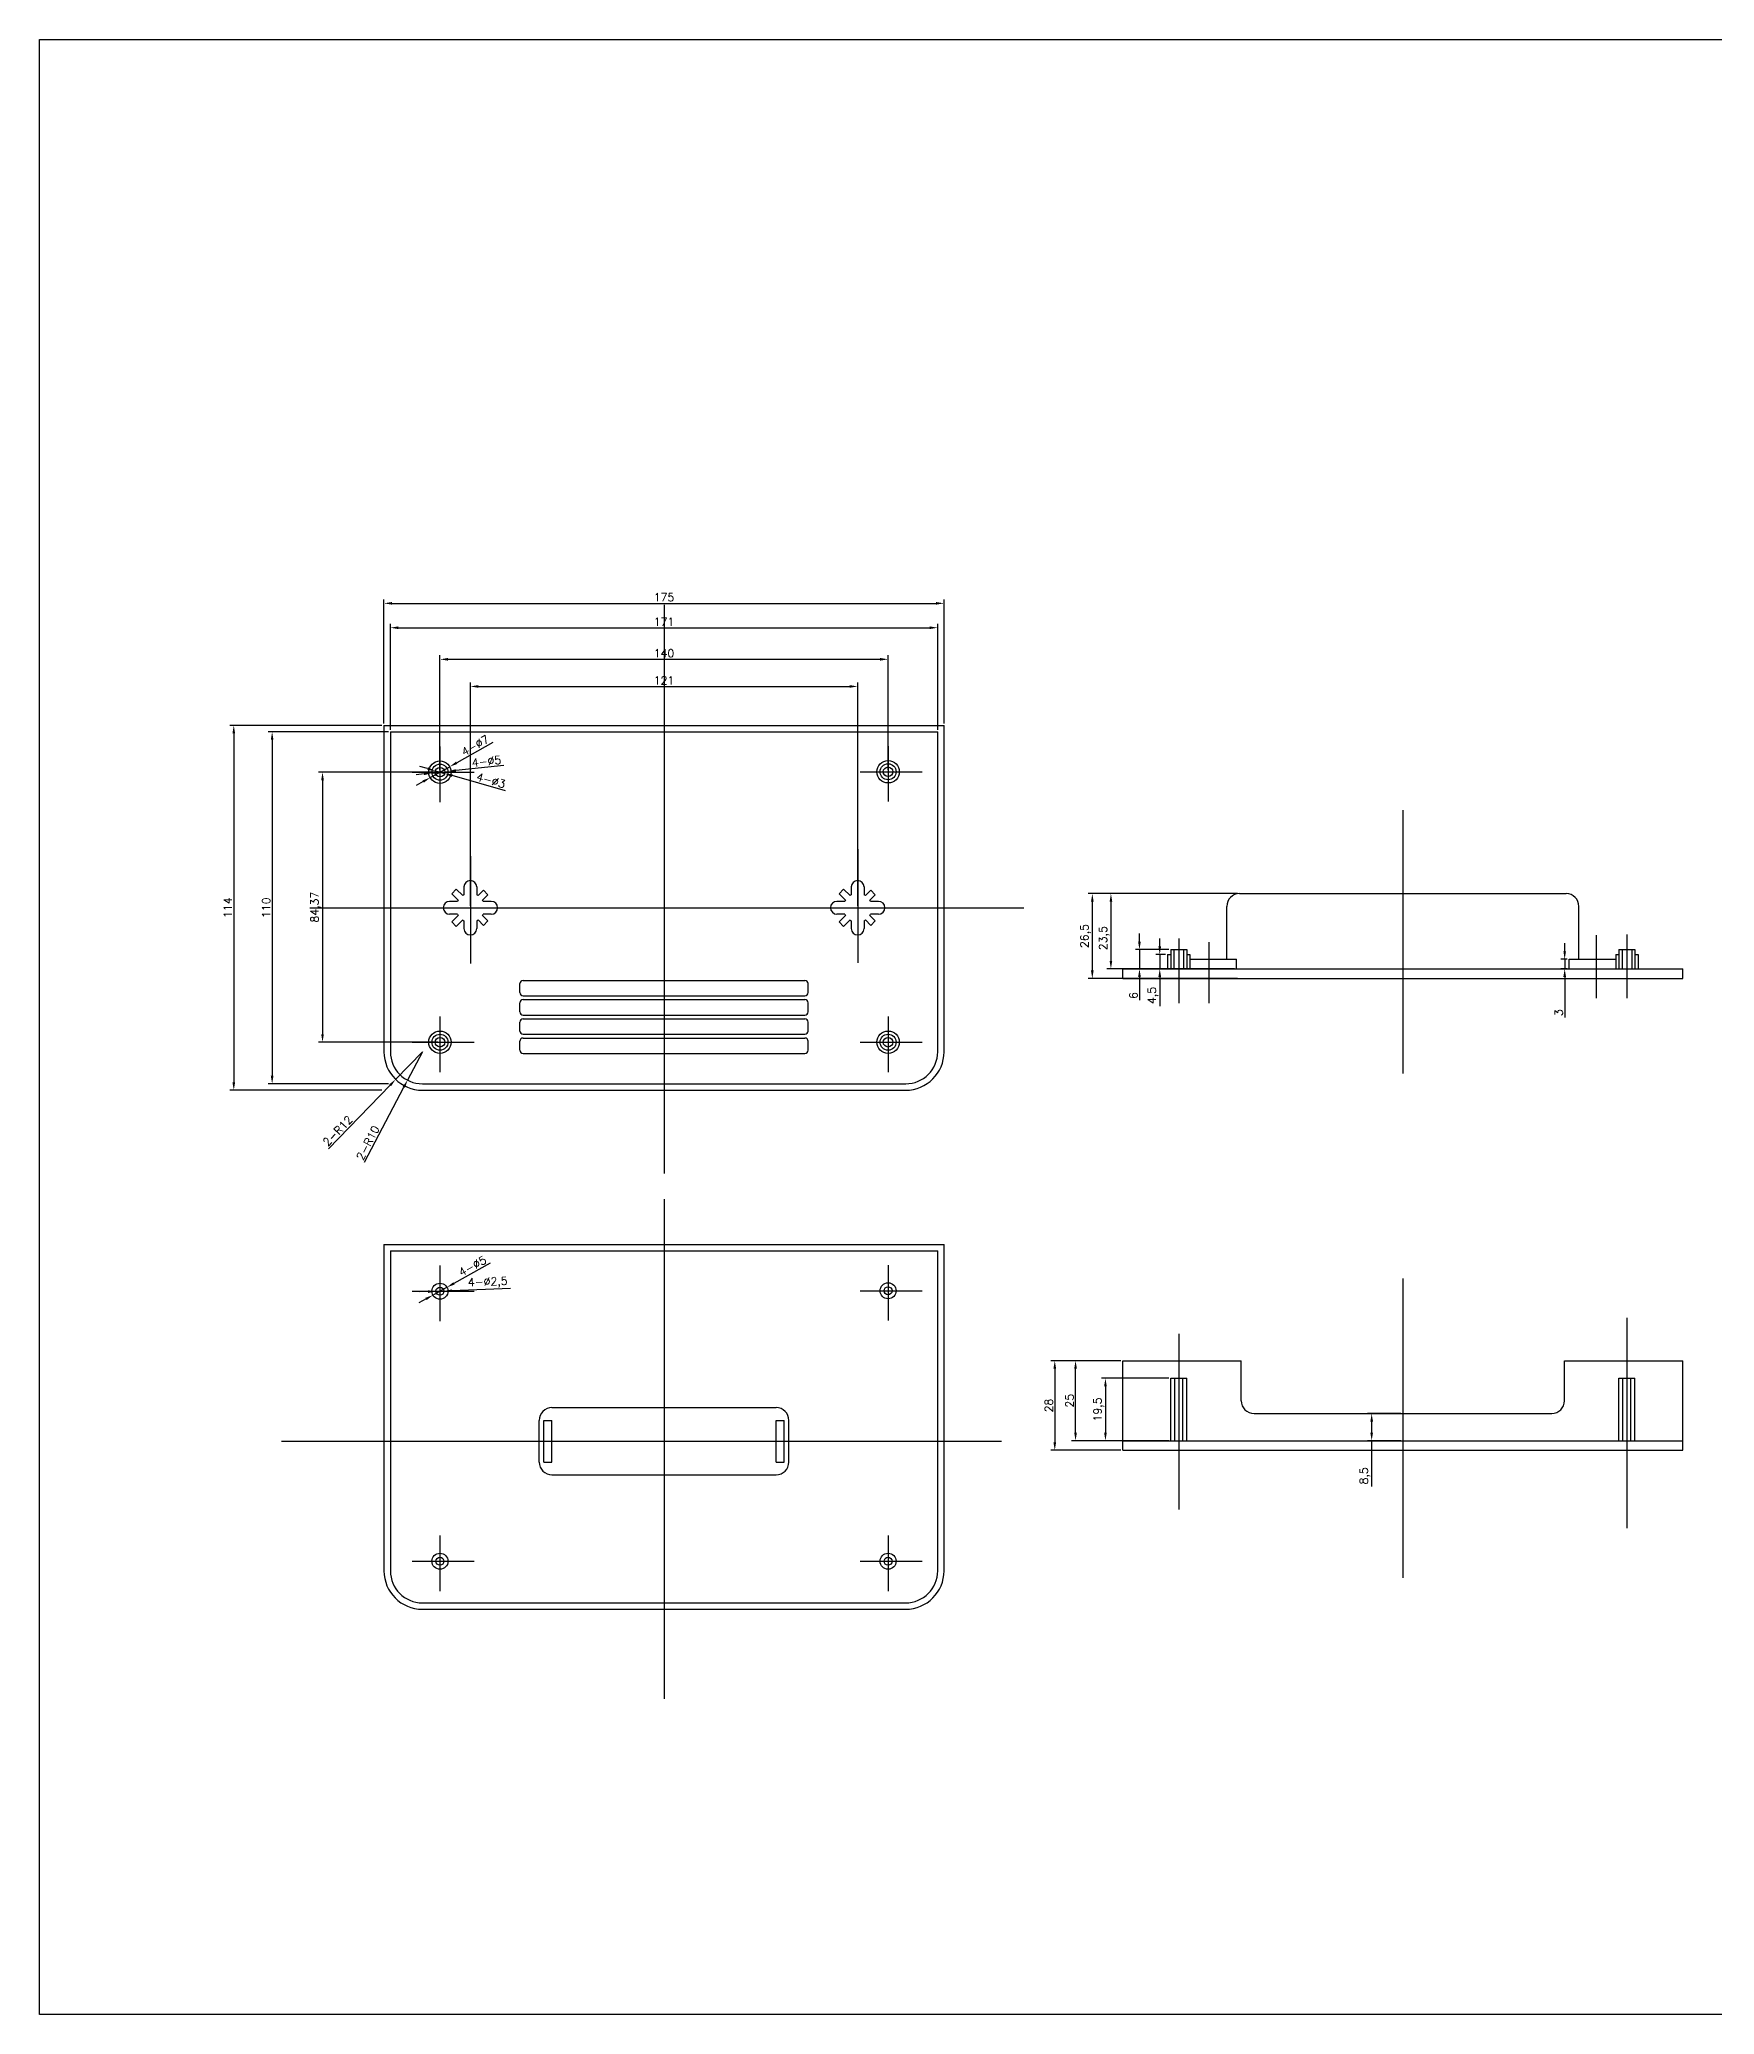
# Model space of a CAD drawing. Header units: millimetres. Extents: x 1470 to 2457, y 929 to 1546.
# Drawn here: x 1470 to 1993, y 929 to 1546 of the extents above; entities that cross this region are included whole.
import ezdxf

# ---------------------------------------------------------------- set-up
doc = ezdxf.new("R2010")
doc.units = ezdxf.units.MM
doc.styles.get("Standard").update_dxf_attribs({"font": 'txt', "bigfont": 'gbcbig.shx'})
doc.dimstyles.new('ISO-25', dxfattribs={"dimtxt": 2.5, "dimasz": 2.5, "dimexe": 1.25, "dimexo": 0.625, "dimtad": 1, "dimtxsty": 'Standard', "dimcen": 2.5, "dimadec": 0, "dimazin": 0, "dimtfac": 1, "dimtmove": 0, "dimatfit": 3, "dimfxl": 1, "dimarcsym": 0})

# ---------------------------------------------------------------- blocks, each defined once
blk = doc.blocks.new('*D2')
at = {"color": 0, "lineweight": -2}
for p, q in [((1577.19, 1332.18), (1529.65, 1332.18)), ((1530.9, 1329.68), (1530.9, 1220.68)), ((1577.19, 1218.18), (1529.65, 1218.18))]:
    blk.add_line(p, q, dxfattribs=at)
at = {"color": 0}
for points in [[(1530.48, 1329.68), (1531.32, 1329.68), (1530.9, 1332.18)], [(1530.48, 1220.68), (1531.32, 1220.68), (1530.9, 1218.18)]]:
    blk.add_solid(points, dxfattribs=at)
at = {"layer": 'Defpoints', "color": 0}
for p in [(1577.81, 1332.18), (1530.9, 1218.18), (1577.81, 1218.18)]:
    blk.add_point(p, dxfattribs=at)
at = {"color": 0, "insert": (1529.02, 1275.18), "char_height": 2.5, "attachment_point": 5, "rotation": 90}
blk.add_mtext('114', dxfattribs=at)
blk = doc.blocks.new('*D3')
at = {"color": 0, "lineweight": -2}
for p, q in [((1579.19, 1330.18), (1541.63, 1330.18)), ((1542.88, 1327.68), (1542.88, 1222.68)), ((1579.19, 1220.18), (1541.63, 1220.18))]:
    blk.add_line(p, q, dxfattribs=at)
at = {"color": 0}
for points in [[(1542.47, 1327.68), (1543.3, 1327.68), (1542.88, 1330.18)], [(1542.47, 1222.68), (1543.3, 1222.68), (1542.88, 1220.18)]]:
    blk.add_solid(points, dxfattribs=at)
at = {"layer": 'Defpoints', "color": 0}
for p in [(1579.81, 1330.18), (1542.88, 1220.18), (1579.81, 1220.18)]:
    blk.add_point(p, dxfattribs=at)
at = {"color": 0, "insert": (1541.01, 1275.18), "char_height": 2.5, "attachment_point": 5, "rotation": 90}
blk.add_mtext('110', dxfattribs=at)
blk = doc.blocks.new('*D4')
at = {"color": 0, "lineweight": -2}
for p, q in [((1577.81, 1332.8), (1577.81, 1371.55)), ((1580.31, 1370.3), (1750.31, 1370.3)), ((1752.81, 1332.8), (1752.81, 1371.55))]:
    blk.add_line(p, q, dxfattribs=at)
at = {"color": 0}
for points in [[(1580.31, 1370.72), (1580.31, 1369.89), (1577.81, 1370.3)], [(1750.31, 1370.72), (1750.31, 1369.89), (1752.81, 1370.3)]]:
    blk.add_solid(points, dxfattribs=at)
at = {"layer": 'Defpoints', "color": 0}
for p in [(1752.81, 1370.3), (1577.81, 1332.18), (1752.81, 1332.18)]:
    blk.add_point(p, dxfattribs=at)
at = {"color": 0, "insert": (1665.31, 1372.18), "char_height": 2.5, "attachment_point": 5}
blk.add_mtext('175', dxfattribs=at)
blk = doc.blocks.new('*D5')
at = {"color": 0, "lineweight": -2}
for p, q in [((1579.81, 1330.8), (1579.81, 1363.93)), ((1750.81, 1330.8), (1750.81, 1363.93)), ((1582.31, 1362.68), (1748.31, 1362.68))]:
    blk.add_line(p, q, dxfattribs=at)
at = {"color": 0}
for points in [[(1582.31, 1363.1), (1582.31, 1362.27), (1579.81, 1362.68)], [(1748.31, 1363.1), (1748.31, 1362.27), (1750.81, 1362.68)]]:
    blk.add_solid(points, dxfattribs=at)
at = {"layer": 'Defpoints', "color": 0}
for p in [(1750.81, 1362.68), (1579.81, 1330.18), (1750.81, 1330.18)]:
    blk.add_point(p, dxfattribs=at)
at = {"color": 0, "insert": (1665.31, 1364.56), "char_height": 2.5, "attachment_point": 5}
blk.add_mtext('171', dxfattribs=at)
blk = doc.blocks.new('*D6')
at = {"color": 0, "lineweight": -2}
for p, q in [((1595.31, 1318.18), (1595.31, 1354.06)), ((1597.81, 1352.81), (1732.81, 1352.81)), ((1735.31, 1318.3), (1735.31, 1354.06))]:
    blk.add_line(p, q, dxfattribs=at)
at = {"color": 0}
for points in [[(1597.81, 1353.23), (1597.81, 1352.39), (1595.31, 1352.81)], [(1732.81, 1353.23), (1732.81, 1352.39), (1735.31, 1352.81)]]:
    blk.add_solid(points, dxfattribs=at)
at = {"layer": 'Defpoints', "color": 0}
for p in [(1735.31, 1352.81), (1595.31, 1317.55), (1735.31, 1317.68)]:
    blk.add_point(p, dxfattribs=at)
at = {"color": 0, "insert": (1665.31, 1354.69), "char_height": 2.5, "attachment_point": 5}
blk.add_mtext('140', dxfattribs=at)
blk = doc.blocks.new('*D7')
at = {"color": 0, "lineweight": -2}
for p, q in [((1594.69, 1317.55), (1557.38, 1317.55)), ((1558.63, 1315.05), (1558.63, 1235.68)), ((1594.69, 1233.18), (1557.38, 1233.18))]:
    blk.add_line(p, q, dxfattribs=at)
at = {"color": 0}
for points in [[(1558.21, 1315.05), (1559.04, 1315.05), (1558.63, 1317.55)], [(1558.21, 1235.68), (1559.04, 1235.68), (1558.63, 1233.18)]]:
    blk.add_solid(points, dxfattribs=at)
at = {"layer": 'Defpoints', "color": 0}
for p in [(1595.31, 1317.55), (1558.63, 1233.18), (1595.31, 1233.18)]:
    blk.add_point(p, dxfattribs=at)
at = {"color": 0, "insert": (1556.54, 1275.36), "char_height": 2.5, "attachment_point": 5, "rotation": 90}
blk.add_mtext('84,37', dxfattribs=at)
blk = doc.blocks.new('*D8')
at = {"color": 0, "lineweight": -2}
for p, q in [((1604.81, 1275.8), (1604.81, 1345.58)), ((1725.81, 1275.8), (1725.81, 1345.58)), ((1607.31, 1344.33), (1723.31, 1344.33))]:
    blk.add_line(p, q, dxfattribs=at)
at = {"color": 0}
for points in [[(1607.31, 1344.75), (1607.31, 1343.91), (1604.81, 1344.33)], [(1723.31, 1344.75), (1723.31, 1343.91), (1725.81, 1344.33)]]:
    blk.add_solid(points, dxfattribs=at)
at = {"layer": 'Defpoints', "color": 0}
for p in [(1725.81, 1344.33), (1604.81, 1275.18), (1725.81, 1275.18)]:
    blk.add_point(p, dxfattribs=at)
at = {"color": 0, "insert": (1665.31, 1346.21), "char_height": 2.5, "attachment_point": 5}
blk.add_mtext('121', dxfattribs=at)
blk = doc.blocks.new('*D9')
at = {"color": 0, "lineweight": -2}
for p, q in [((1844.51, 1279.6), (1797.87, 1279.6)), ((1799.12, 1277.1), (1799.12, 1255.6)), ((1844.51, 1253.1), (1797.87, 1253.1))]:
    blk.add_line(p, q, dxfattribs=at)
at = {"color": 0}
for points in [[(1798.7, 1277.1), (1799.53, 1277.1), (1799.12, 1279.6)], [(1798.7, 1255.6), (1799.53, 1255.6), (1799.12, 1253.1)]]:
    blk.add_solid(points, dxfattribs=at)
at = {"layer": 'Defpoints', "color": 0}
for p in [(1845.14, 1279.6), (1799.12, 1253.1), (1845.14, 1253.1)]:
    blk.add_point(p, dxfattribs=at)
at = {"color": 0, "insert": (1797.03, 1266.35), "char_height": 2.5, "attachment_point": 5, "rotation": 90}
blk.add_mtext('26,5', dxfattribs=at)
blk = doc.blocks.new('*D10')
at = {"color": 0, "lineweight": -2}
for p, q in [((1813.85, 1264.6), (1813.85, 1267.1)), ((1823.01, 1262.1), (1812.6, 1262.1)), ((1813.85, 1262.1), (1813.85, 1256.1)), ((1823.01, 1256.1), (1812.6, 1256.1)), ((1813.85, 1253.6), (1813.85, 1246.32))]:
    blk.add_line(p, q, dxfattribs=at)
at = {"color": 0}
for points in [[(1813.43, 1264.6), (1814.26, 1264.6), (1813.85, 1262.1)], [(1813.43, 1253.6), (1814.26, 1253.6), (1813.85, 1256.1)]]:
    blk.add_solid(points, dxfattribs=at)
at = {"layer": 'Defpoints', "color": 0}
for p in [(1823.64, 1262.1), (1813.85, 1256.1), (1823.64, 1256.1)]:
    blk.add_point(p, dxfattribs=at)
at = {"color": 0, "insert": (1811.97, 1247.78), "char_height": 2.5, "attachment_point": 5, "rotation": 90}
blk.add_mtext('6', dxfattribs=at)
blk = doc.blocks.new('*D11')
at = {"color": 0, "lineweight": -2}
for p, q in [((1820.19, 1263.1), (1820.19, 1265.6)), ((1822.01, 1260.6), (1818.94, 1260.6)), ((1820.19, 1260.6), (1820.19, 1256.1)), ((1822.01, 1256.1), (1818.94, 1256.1)), ((1820.19, 1253.6), (1820.19, 1244.44))]:
    blk.add_line(p, q, dxfattribs=at)
at = {"color": 0}
for points in [[(1819.77, 1263.1), (1820.6, 1263.1), (1820.19, 1260.6)], [(1819.77, 1253.6), (1820.6, 1253.6), (1820.19, 1256.1)]]:
    blk.add_solid(points, dxfattribs=at)
at = {"layer": 'Defpoints', "color": 0}
for p in [(1822.64, 1260.6), (1820.19, 1256.1), (1822.64, 1256.1)]:
    blk.add_point(p, dxfattribs=at)
at = {"color": 0, "insert": (1818.1, 1247.77), "char_height": 2.5, "attachment_point": 5, "rotation": 90}
blk.add_mtext('4,5', dxfattribs=at)
blk = doc.blocks.new('*D12')
at = {"color": 0, "lineweight": -2}
for p, q in [((1808.01, 1133.67), (1786.14, 1133.67)), ((1787.39, 1131.17), (1787.39, 1108.17)), ((1808.01, 1105.67), (1786.14, 1105.67))]:
    blk.add_line(p, q, dxfattribs=at)
at = {"color": 0}
for points in [[(1786.97, 1131.17), (1787.8, 1131.17), (1787.39, 1133.67)], [(1786.97, 1108.17), (1787.8, 1108.17), (1787.39, 1105.67)]]:
    blk.add_solid(points, dxfattribs=at)
at = {"layer": 'Defpoints', "color": 0}
for p in [(1808.64, 1133.67), (1787.39, 1105.67), (1808.64, 1105.67)]:
    blk.add_point(p, dxfattribs=at)
at = {"color": 0, "insert": (1785.51, 1119.67), "char_height": 2.5, "attachment_point": 5, "rotation": 90}
blk.add_mtext('28', dxfattribs=at)
blk = doc.blocks.new('*D13')
at = {"color": 0, "lineweight": -2}
for p, q in [((1807.39, 1133.67), (1792.63, 1133.67)), ((1793.88, 1111.17), (1793.88, 1131.17)), ((1808.01, 1108.67), (1792.63, 1108.67))]:
    blk.add_line(p, q, dxfattribs=at)
at = {"color": 0}
for points in [[(1793.46, 1131.17), (1794.3, 1131.17), (1793.88, 1133.67)], [(1793.46, 1111.17), (1794.3, 1111.17), (1793.88, 1108.67)]]:
    blk.add_solid(points, dxfattribs=at)
at = {"layer": 'Defpoints', "color": 0}
for p in [(1793.88, 1133.67), (1808.01, 1133.67), (1808.64, 1108.67)]:
    blk.add_point(p, dxfattribs=at)
at = {"color": 0, "insert": (1792.01, 1121.17), "char_height": 2.5, "attachment_point": 5, "rotation": 90}
blk.add_mtext('25', dxfattribs=at)
blk = doc.blocks.new('*D14')
at = {"color": 0, "lineweight": -2}
for p, q in [((1823.01, 1128.17), (1801.97, 1128.17)), ((1803.22, 1125.67), (1803.22, 1111.17)), ((1823.01, 1108.67), (1801.97, 1108.67))]:
    blk.add_line(p, q, dxfattribs=at)
at = {"color": 0}
for points in [[(1802.8, 1125.67), (1803.64, 1125.67), (1803.22, 1128.17)], [(1802.8, 1111.17), (1803.64, 1111.17), (1803.22, 1108.67)]]:
    blk.add_solid(points, dxfattribs=at)
at = {"layer": 'Defpoints', "color": 0}
for p in [(1823.64, 1128.17), (1803.22, 1108.67), (1823.64, 1108.67)]:
    blk.add_point(p, dxfattribs=at)
at = {"color": 0, "insert": (1801.14, 1118.42), "char_height": 2.5, "attachment_point": 5, "rotation": 90}
blk.add_mtext('19,5', dxfattribs=at)
blk = doc.blocks.new('*D15')
at = {"color": 0, "lineweight": -2}
for p, q in [((1843.89, 1279.6), (1803.68, 1279.6)), ((1804.93, 1277.1), (1804.93, 1258.6)), ((1843.51, 1256.1), (1803.68, 1256.1))]:
    blk.add_line(p, q, dxfattribs=at)
at = {"color": 0}
for points in [[(1804.52, 1277.1), (1805.35, 1277.1), (1804.93, 1279.6)], [(1804.52, 1258.6), (1805.35, 1258.6), (1804.93, 1256.1)]]:
    blk.add_solid(points, dxfattribs=at)
at = {"layer": 'Defpoints', "color": 0}
for p in [(1844.51, 1279.6), (1804.93, 1256.1), (1844.14, 1256.1)]:
    blk.add_point(p, dxfattribs=at)
at = {"color": 0, "insert": (1802.85, 1265.69), "char_height": 2.5, "attachment_point": 5, "rotation": 90}
blk.add_mtext('23,5', dxfattribs=at)
blk = doc.blocks.new('*D16')
at = {"color": 0, "lineweight": -2}
for p, q in [((1895.51, 1117.17), (1885.14, 1117.17)), ((1886.39, 1114.67), (1886.39, 1111.17)), ((1895.51, 1108.67), (1885.14, 1108.67)), ((1886.39, 1108.67), (1886.39, 1094.35))]:
    blk.add_line(p, q, dxfattribs=at)
at = {"color": 0}
for points in [[(1885.98, 1114.67), (1886.81, 1114.67), (1886.39, 1117.17)], [(1885.98, 1111.17), (1886.81, 1111.17), (1886.39, 1108.67)]]:
    blk.add_solid(points, dxfattribs=at)
at = {"layer": 'Defpoints', "color": 0}
for p in [(1896.14, 1117.17), (1886.39, 1108.67), (1896.14, 1108.67)]:
    blk.add_point(p, dxfattribs=at)
at = {"color": 0, "insert": (1884.31, 1097.69), "char_height": 2.5, "attachment_point": 5, "rotation": 90}
blk.add_mtext('8,5', dxfattribs=at)
blk = doc.blocks.new('*D17')
at = {"color": 0, "lineweight": -2}
for p, q in [((1610.96, 1164.12), (1599.68, 1157.82)), ((1593.13, 1154.17), (1597.49, 1156.6)), ((1590.95, 1152.95), (1588.76, 1151.73))]:
    blk.add_line(p, q, dxfattribs=at)
at = {"color": 0}
for points in [[(1590.74, 1153.31), (1591.15, 1152.59), (1593.13, 1154.17)], [(1599.47, 1158.19), (1599.88, 1157.46), (1597.49, 1156.6)]]:
    blk.add_solid(points, dxfattribs=at)
at = {"layer": 'Defpoints', "color": 0}
for p in [(1593.13, 1154.17), (1597.49, 1156.6)]:
    blk.add_point(p, dxfattribs=at)
at = {"color": 0, "insert": (1605.5, 1163.22), "char_height": 2.5, "attachment_point": 5, "rotation": 29.16018}
blk.add_mtext('4-∅5', dxfattribs=at)
blk = doc.blocks.new('*D18')
at = {"color": 0, "lineweight": -2}
for p, q in [((1591.56, 1155.25), (1589.07, 1155.16)), ((1594.06, 1155.34), (1596.56, 1155.43)), ((1617.39, 1156.2), (1599.06, 1155.52))]:
    blk.add_line(p, q, dxfattribs=at)
at = {"color": 0}
for points in [[(1591.55, 1155.67), (1591.58, 1154.83), (1594.06, 1155.34)], [(1599.04, 1155.94), (1599.07, 1155.11), (1596.56, 1155.43)]]:
    blk.add_solid(points, dxfattribs=at)
at = {"layer": 'Defpoints', "color": 0}
for p in [(1594.06, 1155.34), (1596.56, 1155.43)]:
    blk.add_point(p, dxfattribs=at)
at = {"color": 0, "insert": (1610.23, 1158.02), "char_height": 2.5, "attachment_point": 5, "rotation": 2.10621}
blk.add_mtext('4-∅2,5', dxfattribs=at)
blk = doc.blocks.new('*D19')
at = {"color": 0, "lineweight": -2}
for p, q in [((1611.81, 1326.8), (1600.55, 1320.48)), ((1590.08, 1314.62), (1587.9, 1313.39)), ((1592.26, 1315.84), (1598.36, 1319.26))]:
    blk.add_line(p, q, dxfattribs=at)
at = {"color": 0}
for points in [[(1600.34, 1320.85), (1600.75, 1320.12), (1598.36, 1319.26)], [(1589.87, 1314.98), (1590.28, 1314.25), (1592.26, 1315.84)]]:
    blk.add_solid(points, dxfattribs=at)
at = {"layer": 'Defpoints', "color": 0}
for p in [(1592.26, 1315.84), (1598.36, 1319.26)]:
    blk.add_point(p, dxfattribs=at)
at = {"color": 0, "insert": (1606.35, 1325.89), "char_height": 2.5, "attachment_point": 5, "rotation": 29.26865}
blk.add_mtext('4-∅7', dxfattribs=at)
blk = doc.blocks.new('*D20')
at = {"color": 0, "lineweight": -2}
for p, q in [((1590.34, 1317.03), (1587.85, 1316.77)), ((1592.82, 1317.29), (1597.8, 1317.81)), ((1615.23, 1319.62), (1600.28, 1318.07))]:
    blk.add_line(p, q, dxfattribs=at)
at = {"color": 0}
for points in [[(1590.3, 1317.45), (1590.38, 1316.62), (1592.82, 1317.29)], [(1600.24, 1318.48), (1600.33, 1317.65), (1597.8, 1317.81)]]:
    blk.add_solid(points, dxfattribs=at)
at = {"layer": 'Defpoints', "color": 0}
for p in [(1592.82, 1317.29), (1597.8, 1317.81)]:
    blk.add_point(p, dxfattribs=at)
at = {"color": 0, "insert": (1609.85, 1320.95), "char_height": 2.5, "attachment_point": 5, "rotation": 5.94416}
blk.add_mtext('4-∅5', dxfattribs=at)
blk = doc.blocks.new('*D21')
at = {"color": 0, "lineweight": -2}
for p, q in [((1591.46, 1318.65), (1589.06, 1319.33)), ((1593.87, 1317.96), (1596.75, 1317.14)), ((1615.74, 1311.74), (1599.16, 1316.46))]:
    blk.add_line(p, q, dxfattribs=at)
at = {"color": 0}
for points in [[(1591.58, 1319.05), (1591.35, 1318.24), (1593.87, 1317.96)], [(1599.27, 1316.86), (1599.04, 1316.05), (1596.75, 1317.14)]]:
    blk.add_solid(points, dxfattribs=at)
at = {"layer": 'Defpoints', "color": 0}
for p in [(1593.87, 1317.96), (1596.75, 1317.14)]:
    blk.add_point(p, dxfattribs=at)
at = {"color": 0, "insert": (1611.25, 1314.96), "char_height": 2.5, "attachment_point": 5, "rotation": 344.11371}
blk.add_mtext('4-∅3', dxfattribs=at)
blk = doc.blocks.new('*D22')
at = {"color": 0, "lineweight": -2}
for p, q in [((1947.51, 1259.1), (1945.44, 1259.1)), ((1946.69, 1261.6), (1946.69, 1264.1)), ((1946.69, 1259.1), (1946.69, 1256.1)), ((1947.51, 1256.1), (1945.44, 1256.1)), ((1946.69, 1253.6), (1946.69, 1240.94))]:
    blk.add_line(p, q, dxfattribs=at)
at = {"color": 0}
for points in [[(1946.28, 1261.6), (1947.11, 1261.6), (1946.69, 1259.1)], [(1946.28, 1253.6), (1947.11, 1253.6), (1946.69, 1256.1)]]:
    blk.add_solid(points, dxfattribs=at)
at = {"layer": 'Defpoints', "color": 0}
for p in [(1948.14, 1259.1), (1946.69, 1256.1), (1948.14, 1256.1)]:
    blk.add_point(p, dxfattribs=at)
at = {"color": 0, "insert": (1944.82, 1242.4), "char_height": 2.5, "attachment_point": 5, "rotation": 90}
blk.add_mtext('3', dxfattribs=at)
blk = doc.blocks.new('*D23')
at = {"color": 0, "lineweight": -2}
for p, q in [((1589.81, 1230.18), (1581.47, 1221.55)), ((1560.5, 1199.83), (1579.74, 1219.75))]:
    blk.add_line(p, q, dxfattribs=at)
at = {"color": 0}
blk.add_solid([(1579.44, 1220.04), (1580.04, 1219.46), (1581.47, 1221.55)], dxfattribs=at)
at = {"layer": 'Defpoints', "color": 0}
for p in [(1589.81, 1230.18), (1581.47, 1221.55)]:
    blk.add_point(p, dxfattribs=at)
at = {"color": 0, "insert": (1563.35, 1205.48), "char_height": 2.5, "attachment_point": 5, "rotation": 45.99515}
blk.add_mtext('2-R12', dxfattribs=at)
blk = doc.blocks.new('*D24')
at = {"color": 0, "lineweight": -2}
for p, q in [((1589.81, 1230.18), (1585.17, 1221.32)), ((1571.75, 1195.71), (1584.01, 1219.11))]:
    blk.add_line(p, q, dxfattribs=at)
at = {"color": 0}
blk.add_solid([(1583.64, 1219.3), (1584.38, 1218.91), (1585.17, 1221.32)], dxfattribs=at)
at = {"layer": 'Defpoints', "color": 0}
for p in [(1589.81, 1230.18), (1585.17, 1221.32)]:
    blk.add_point(p, dxfattribs=at)
at = {"color": 0, "insert": (1572.79, 1201.75), "char_height": 2.5, "attachment_point": 5, "rotation": 62.34085}
blk.add_mtext('2-R10', dxfattribs=at)

msp = doc.modelspace()

# ---------------------------------------------------------------- linework, layer by layer
at = {"color": 6}
for p, q in [((1665.312, 1369.817), (1665.312, 1192.191)), ((1595.311, 1325.585), (1595.311, 1308.221)), ((1735.312, 1325.713), (1735.312, 1308.349)), ((1586.584, 1317.551), (1605.969, 1317.551)), ((1726.585, 1317.679), (1745.969, 1317.679)), ((1896.135, 1305.693), (1896.135, 1223.379)), ((1604.812, 1291.264), (1604.812, 1257.732)), ((1725.812, 1293.447), (1725.812, 1257.939)), ((1554.679, 1275.179), (1777.692, 1275.179)), ((1596.085, 1275.179), (1615.469, 1275.179)), ((1717.085, 1275.179), (1736.469, 1275.179)), ((1826.135, 1265.595), (1826.135, 1245.335)), ((1956.635, 1246.918), (1956.635, 1266.626)), ((1966.136, 1266.881), (1966.136, 1246.903)), ((1835.635, 1245.402), (1835.635, 1264.427)), ((1595.311, 1241.213), (1595.311, 1223.849)), ((1735.312, 1241.213), (1735.312, 1223.849)), ((1586.584, 1233.179), (1605.969, 1233.179)), ((1726.585, 1233.179), (1745.969, 1233.179)), ((1665.312, 1184.158), (1665.312, 1028.068)), ((1595.311, 1163.421), (1595.311, 1146.057)), ((1735.312, 1163.549), (1735.312, 1146.185)), ((1586.584, 1155.387), (1605.969, 1155.387)), ((1726.585, 1155.515), (1745.969, 1155.515)), ((1896.135, 1159.313), (1896.135, 1065.876)), ((1826.135, 1142.111), (1826.135, 1087.19)), ((1966.136, 1147.019), (1966.136, 1081.348)), ((1545.755, 1108.515), (1770.718, 1108.515)), ((1595.311, 1079.049), (1595.311, 1061.685)), ((1735.312, 1079.049), (1735.312, 1061.685)), ((1586.584, 1071.015), (1605.969, 1071.015)), ((1726.585, 1071.015), (1745.969, 1071.015))]:
    msp.add_line(p, q, dxfattribs=at)
for p, q in [((1577.812, 1332.179), (1752.812, 1332.179)), ((1577.812, 1332.179), (1577.812, 1230.179)), ((1579.812, 1330.179), (1579.812, 1230.179)), ((1579.812, 1330.179), (1750.812, 1330.179)), ((1750.812, 1230.179), (1750.812, 1330.179)), ((1752.812, 1230.179), (1752.812, 1332.179)), ((1598.997, 1279.579), (1600.411, 1280.993)), ((1601.002, 1277.574), (1598.997, 1279.579)), ((1602.416, 1278.988), (1600.411, 1280.993)), ((1602.812, 1281.679), (1602.812, 1279.21)), ((1606.812, 1281.679), (1606.812, 1279.21)), ((1608.896, 1280.678), (1607.207, 1278.988)), ((1608.896, 1280.678), (1607.207, 1278.988)), ((1610.311, 1279.263), (1608.621, 1277.574)), ((1610.311, 1279.263), (1608.621, 1277.574)), ((1610.311, 1279.263), (1608.896, 1280.678)), ((1610.311, 1279.263), (1608.896, 1280.678)), ((1719.997, 1279.579), (1721.411, 1280.993)), ((1722.002, 1277.574), (1719.997, 1279.579)), ((1723.416, 1278.988), (1721.411, 1280.993)), ((1723.812, 1281.679), (1723.812, 1279.21)), ((1727.812, 1281.679), (1727.812, 1279.21)), ((1729.896, 1280.678), (1728.207, 1278.988)), ((1729.896, 1280.678), (1728.207, 1278.988)), ((1731.311, 1279.263), (1729.621, 1277.574)), ((1731.311, 1279.263), (1729.621, 1277.574)), ((1731.311, 1279.263), (1729.896, 1280.678)), ((1731.311, 1279.263), (1729.896, 1280.678)), ((1845.135, 1279.603), (1947.135, 1279.603)), ((1600.78, 1277.179), (1598.312, 1277.179)), ((1600.78, 1273.179), (1598.312, 1273.179)), ((1601.002, 1272.783), (1598.997, 1270.778)), ((1601.002, 1272.783), (1598.997, 1270.778)), ((1602.416, 1271.369), (1600.411, 1269.364)), ((1602.416, 1271.369), (1600.411, 1269.364)), ((1608.896, 1269.68), (1607.207, 1271.369)), ((1610.311, 1271.094), (1608.621, 1272.783)), ((1611.312, 1277.179), (1608.843, 1277.179)), ((1611.312, 1273.179), (1608.843, 1273.179)), ((1721.78, 1277.179), (1719.312, 1277.179)), ((1721.78, 1273.179), (1719.312, 1273.179)), ((1722.002, 1272.783), (1719.997, 1270.778)), ((1722.002, 1272.783), (1719.997, 1270.778)), ((1723.416, 1271.369), (1721.411, 1269.364)), ((1723.416, 1271.369), (1721.411, 1269.364)), ((1729.896, 1269.68), (1728.207, 1271.369)), ((1731.311, 1271.094), (1729.621, 1272.783)), ((1732.312, 1277.179), (1729.843, 1277.179)), ((1732.312, 1273.179), (1729.843, 1273.179)), ((1841.135, 1259.103), (1841.135, 1275.603)), ((1951.135, 1259.103), (1951.135, 1275.603)), ((1600.411, 1269.364), (1598.997, 1270.778)), ((1600.411, 1269.364), (1598.997, 1270.778)), ((1602.812, 1271.148), (1602.812, 1268.679)), ((1606.812, 1271.148), (1606.812, 1268.679)), ((1608.896, 1269.68), (1610.311, 1271.094)), ((1721.411, 1269.364), (1719.997, 1270.778)), ((1721.411, 1269.364), (1719.997, 1270.778)), ((1723.812, 1271.148), (1723.812, 1268.679)), ((1727.812, 1271.148), (1727.812, 1268.679)), ((1729.896, 1269.68), (1731.311, 1271.094)), ((1822.635, 1260.603), (1823.635, 1260.603)), ((1822.635, 1260.603), (1822.635, 1256.103)), ((1823.635, 1262.103), (1828.635, 1262.103)), ((1823.635, 1262.103), (1823.635, 1256.103)), ((1824.635, 1262.103), (1824.635, 1256.103)), ((1827.635, 1262.103), (1827.635, 1256.103)), ((1828.635, 1262.103), (1828.635, 1256.103)), ((1828.635, 1260.603), (1829.635, 1260.603)), ((1829.635, 1260.603), (1829.635, 1256.103)), ((1829.635, 1259.103), (1844.135, 1259.103)), ((1844.135, 1256.103), (1844.135, 1259.103)), ((1948.135, 1256.103), (1948.135, 1259.103)), ((1948.135, 1259.103), (1962.636, 1259.103)), ((1962.636, 1260.603), (1963.636, 1260.603)), ((1962.636, 1260.603), (1962.636, 1256.103)), ((1963.636, 1262.103), (1968.636, 1262.103)), ((1963.636, 1262.103), (1963.636, 1256.103)), ((1964.636, 1262.103), (1964.636, 1256.103)), ((1967.636, 1262.103), (1967.636, 1256.103)), ((1968.636, 1262.103), (1968.636, 1256.103)), ((1968.636, 1260.603), (1969.636, 1260.603)), ((1969.636, 1260.603), (1969.636, 1256.103)), ((1808.635, 1256.103), (1983.635, 1256.103)), ((1808.635, 1253.103), (1808.635, 1256.103)), ((1808.635, 1253.103), (1983.635, 1253.103)), ((1983.635, 1253.103), (1983.635, 1256.103)), ((1620.312, 1248.679), (1620.312, 1251.479)), ((1621.312, 1252.479), (1709.312, 1252.479)), ((1621.312, 1247.679), (1709.312, 1247.679)), ((1710.312, 1248.679), (1710.312, 1251.479)), ((1620.312, 1242.679), (1620.312, 1245.479)), ((1621.312, 1246.479), (1709.312, 1246.479)), ((1621.312, 1241.679), (1709.312, 1241.679)), ((1621.312, 1240.479), (1709.312, 1240.479)), ((1710.312, 1242.679), (1710.312, 1245.479)), ((1620.312, 1236.679), (1620.312, 1239.479)), ((1621.312, 1235.679), (1709.312, 1235.679)), ((1621.312, 1234.479), (1709.312, 1234.479)), ((1710.312, 1236.679), (1710.312, 1239.479)), ((1595.311, 1229.679), (1595.312, 1229.679)), ((1620.312, 1230.679), (1620.312, 1233.479)), ((1621.312, 1229.679), (1709.312, 1229.679)), ((1710.312, 1230.679), (1710.312, 1233.479)), ((1589.812, 1220.179), (1740.812, 1220.179)), ((1589.812, 1218.179), (1740.812, 1218.179)), ((1577.812, 1170.015), (1752.812, 1170.015)), ((1577.812, 1170.015), (1577.812, 1068.015)), ((1579.812, 1168.015), (1750.812, 1168.015)), ((1579.812, 1168.015), (1579.812, 1068.015)), ((1750.812, 1068.015), (1750.812, 1168.015)), ((1752.812, 1068.015), (1752.812, 1170.015)), ((1808.635, 1105.671), (1808.635, 1133.671)), ((1808.635, 1133.671), (1845.635, 1133.671)), ((1845.635, 1121.171), (1845.635, 1133.671)), ((1946.635, 1133.671), (1983.635, 1133.671)), ((1946.635, 1121.171), (1946.635, 1133.671)), ((1983.635, 1105.671), (1983.635, 1133.671)), ((1823.635, 1108.671), (1823.635, 1128.171)), ((1823.635, 1128.171), (1828.635, 1128.171)), ((1824.885, 1108.671), (1824.885, 1128.171)), ((1827.385, 1108.671), (1827.385, 1128.171)), ((1828.635, 1108.671), (1828.635, 1128.171)), ((1963.636, 1108.671), (1963.636, 1128.171)), ((1963.636, 1128.171), (1968.636, 1128.171)), ((1964.886, 1108.671), (1964.886, 1128.171)), ((1967.386, 1108.671), (1967.386, 1128.171)), ((1968.636, 1108.671), (1968.636, 1128.171)), ((1630.312, 1119.015), (1700.312, 1119.015)), ((1849.635, 1117.171), (1942.635, 1117.171)), ((1626.312, 1102.015), (1626.312, 1115.015)), ((1627.812, 1102.015), (1627.812, 1115.015)), ((1627.812, 1115.015), (1630.312, 1115.015)), ((1630.312, 1102.015), (1630.312, 1115.015)), ((1700.312, 1102.015), (1700.312, 1115.015)), ((1700.312, 1115.015), (1702.812, 1115.015)), ((1702.812, 1102.015), (1702.812, 1115.015)), ((1704.312, 1102.015), (1704.312, 1115.015)), ((1808.635, 1108.671), (1983.635, 1108.671)), ((1808.635, 1105.671), (1983.635, 1105.671)), ((1627.812, 1102.015), (1630.312, 1102.015)), ((1700.312, 1102.015), (1702.812, 1102.015)), ((1630.312, 1098.015), (1700.312, 1098.015)), ((1589.812, 1058.015), (1740.812, 1058.015)), ((1589.812, 1056.015), (1740.812, 1056.015))]:
    msp.add_line(p, q)
msp.add_lwpolyline([(1470.201, 1546.467), (2456.527, 1546.467), (2456.527, 929.397), (1470.201, 929.397)], close=True)
for centre, radius in [((1595.311, 1317.551), 3.5), ((1735.312, 1317.679), 3.5), ((1595.311, 1317.551), 2.5), ((1595.311, 1317.551), 1.5), ((1735.312, 1317.679), 2.5), ((1735.312, 1317.679), 1.5), ((1595.311, 1233.179), 3.5), ((1595.312, 1233.179), 3.5), ((1595.311, 1233.179), 2.5), ((1595.311, 1233.179), 1.5), ((1735.312, 1233.179), 3.5), ((1735.312, 1233.179), 2.5), ((1735.312, 1233.179), 1.5), ((1595.311, 1155.387), 2.5), ((1595.311, 1155.387), 1.25), ((1735.312, 1155.515), 2.5), ((1735.312, 1155.515), 1.25), ((1595.311, 1071.015), 2.5), ((1595.311, 1071.015), 1.25), ((1735.312, 1071.015), 2.5), ((1735.312, 1071.015), 1.25)]:
    msp.add_circle(centre, radius)
for centre, radius, start, end in [((1604.812, 1281.679), 2, 0, 180), ((1725.812, 1281.679), 2, 0, 180), ((1604.812, 1275.179), 4.5, 147.839588, 153.6122), ((1604.812, 1275.179), 4.5, 116.3878, 122.160412), ((1604.812, 1275.179), 4.5, 57.839588, 63.6122), ((1604.812, 1275.179), 4.5, 26.3878, 32.160412), ((1725.812, 1275.179), 4.5, 147.839588, 153.6122), ((1725.812, 1275.179), 4.5, 116.3878, 122.160412), ((1725.812, 1275.179), 4.5, 57.839588, 63.6122), ((1725.812, 1275.179), 4.5, 26.3878, 32.160412), ((1845.135, 1275.603), 4, 90, 180), ((1947.135, 1275.603), 4, 0, 90), ((1598.312, 1275.179), 2, 90, 270), ((1604.812, 1275.179), 4.5, 206.3878, 212.160412), ((1604.812, 1275.179), 4.5, 237.839588, 243.6122), ((1604.812, 1275.179), 4.5, 296.3878, 302.160412), ((1604.812, 1275.179), 4.5, 327.839588, 333.6122), ((1611.312, 1275.179), 2, 270, 90), ((1719.312, 1275.179), 2, 90, 270), ((1725.812, 1275.179), 4.5, 206.3878, 212.160412), ((1725.812, 1275.179), 4.5, 237.839588, 243.6122), ((1725.812, 1275.179), 4.5, 296.3878, 302.160412), ((1725.812, 1275.179), 4.5, 327.839588, 333.6122), ((1732.312, 1275.179), 2, 270, 90), ((1604.812, 1268.679), 2, 180, 0), ((1725.812, 1268.679), 2, 180, 0), ((1621.312, 1251.479), 1, 90, 180), ((1621.312, 1248.679), 1, 180, 270), ((1709.312, 1251.479), 1, 360, 90), ((1709.312, 1248.679), 1, 270, 0), ((1621.312, 1245.479), 1, 90, 180), ((1621.312, 1242.679), 1, 180, 270), ((1621.312, 1239.479), 1, 90, 180), ((1709.312, 1245.479), 1, 0, 90), ((1709.312, 1242.679), 1, 270, 360), ((1709.312, 1239.479), 1, 360, 90), ((1621.312, 1236.679), 1, 180, 270), ((1621.312, 1233.479), 1, 90, 180), ((1709.312, 1236.679), 1, 270, 0), ((1709.312, 1233.479), 1, 0, 90), ((1589.812, 1230.179), 12, 180, 270), ((1589.812, 1230.179), 10, 180, 270), ((1621.312, 1230.679), 1, 180, 270), ((1709.312, 1230.679), 1, 270, 0), ((1740.812, 1230.179), 12, 270, 0), ((1740.812, 1230.179), 10, 270, 360), ((1630.312, 1115.015), 4, 90, 180), ((1700.312, 1115.015), 4, 0, 90), ((1849.635, 1121.171), 4, 180, 270), ((1942.635, 1121.171), 4, 270, 0), ((1630.312, 1102.015), 4, 180, 270), ((1700.312, 1102.015), 4, 270, 0), ((1589.812, 1068.015), 12, 180, 270), ((1589.812, 1068.015), 10, 180, 270), ((1740.812, 1068.015), 10, 270, 0), ((1740.812, 1068.015), 12, 270, 0)]:
    msp.add_arc(centre, radius, start, end)

# ---------------------------------------------------------------- dimensions: what is measured, and where the dimension line sits
for base, p1, p2, picture, middle in [((1752.812, 1370.305), (1577.812, 1332.179), (1752.812, 1332.179), '*D4', (1665.312, 1372.18)), ((1735.312, 1352.811), (1595.311, 1317.551), (1735.312, 1317.679), '*D6', (1665.311, 1354.686)), ((1725.812, 1344.331), (1604.812, 1275.179), (1725.812, 1275.179), '*D8', (1665.312, 1346.206))]:
    dim = msp.add_linear_dim(base=base, p1=p1, p2=p2, dimstyle='ISO-25')
    dim.commit()
    dim.dimension.update_dxf_attribs({"geometry": picture, "text_midpoint": middle})
dim = msp.add_linear_dim(base=(1750.812, 1362.684), p1=(1579.812, 1330.179), p2=(1750.812, 1330.179), dimstyle='ISO-25')
dim.commit()
dim.dimension.update_dxf_attribs({"geometry": '*D5', "text_midpoint": (1665.312, 1362.684), "dimtype": 160})
for base, p1, p2, picture, middle in [((1530.898, 1218.179), (1577.812, 1332.179), (1577.812, 1218.179), '*D2', (1529.023, 1275.179)), ((1542.882, 1220.179), (1579.812, 1330.179), (1579.812, 1220.179), '*D3', (1541.007, 1275.179)), ((1558.627, 1233.179), (1595.311, 1317.551), (1595.311, 1233.179), '*D7', (1556.544, 1275.365)), ((1820.187, 1256.103), (1822.635, 1260.603), (1822.635, 1256.103), '*D11', (1818.104, 1247.77)), ((1787.385, 1105.671), (1808.635, 1133.671), (1808.635, 1105.671), '*D12', (1785.51, 1119.671)), ((1793.881, 1133.671), (1808.635, 1108.671), (1808.01, 1133.671), '*D13', (1792.006, 1121.171)), ((1803.219, 1108.671), (1823.635, 1128.171), (1823.635, 1108.671), '*D14', (1801.135, 1118.421))]:
    dim = msp.add_linear_dim(base=base, p1=p1, p2=p2, angle=90, dimstyle='ISO-25')
    dim.commit()
    dim.dimension.update_dxf_attribs({"geometry": picture, "text_midpoint": middle})
for p1, p2, picture, middle in [((1592.258, 1315.839), (1598.365, 1319.262), '*D19', (1606.353, 1325.888)), ((1593.128, 1154.168), (1597.495, 1156.605), '*D17', (1605.495, 1163.216))]:
    dim = msp.add_diameter_dim_2p(p1=p1, p2=p2, text='4-<>', dimstyle='ISO-25')
    dim.commit()
    dim.dimension.update_dxf_attribs({"geometry": picture, "text_midpoint": middle})
for p1, p2, picture, middle in [((1592.825, 1317.292), (1597.798, 1317.809), '*D20', (1610.045, 1319.085)), ((1593.869, 1317.961), (1596.754, 1317.14), '*D21', (1610.734, 1313.161)), ((1594.062, 1155.341), (1596.561, 1155.433), '*D18', (1610.308, 1155.938))]:
    dim = msp.add_diameter_dim_2p(p1=p1, p2=p2, text='4-<>', dimstyle='ISO-25')
    dim.commit()
    dim.dimension.update_dxf_attribs({"geometry": picture, "text_midpoint": middle, "dimtype": 163})
for base, p1, p2, picture, middle in [((1799.117, 1253.103), (1845.135, 1279.603), (1845.135, 1253.103), '*D9', (1799.117, 1266.353)), ((1804.932, 1256.103), (1844.51, 1279.603), (1844.135, 1256.103), '*D15', (1804.932, 1265.687)), ((1813.847, 1256.103), (1823.635, 1262.103), (1823.635, 1256.103), '*D10', (1813.847, 1247.779)), ((1946.693, 1256.103), (1948.135, 1259.103), (1948.135, 1256.103), '*D22', (1946.693, 1242.398)), ((1886.395, 1108.671), (1896.135, 1117.171), (1896.135, 1108.671), '*D16', (1886.395, 1097.687))]:
    dim = msp.add_linear_dim(base=base, p1=p1, p2=p2, angle=90, dimstyle='ISO-25')
    dim.commit()
    dim.dimension.update_dxf_attribs({"geometry": picture, "text_midpoint": middle, "dimtype": 160})
for mpoint, picture, middle in [((1581.475, 1221.547), '*D23', (1564.7, 1204.179)), ((1585.169, 1221.321), '*D24', (1574.455, 1200.879))]:
    dim = msp.add_radius_dim(center=(1589.812, 1230.179), mpoint=mpoint, text='2-<>', dimstyle='ISO-25')
    dim.commit()
    dim.dimension.update_dxf_attribs({"geometry": picture, "text_midpoint": middle, "dimtype": 164})

doc.saveas('drawing.dxf')
